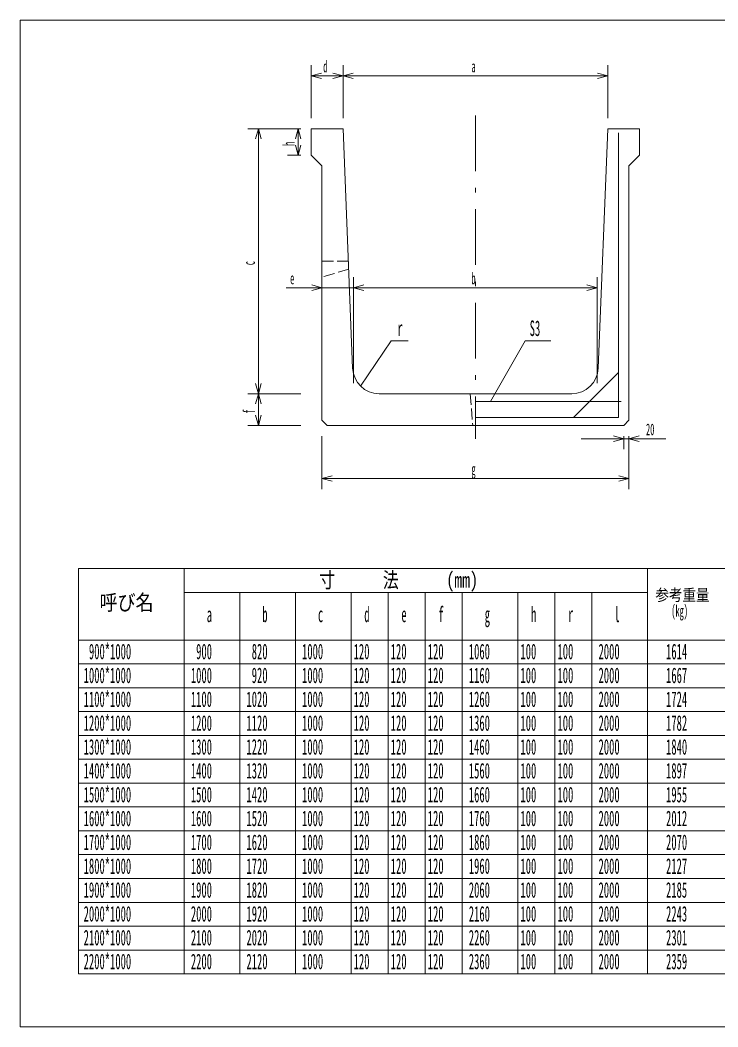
# Model space of a CAD drawing. Units: millimetres, scale not verified. Extents: x 74 to 5614, y 79 to 3879.
# Drawn here: x 74 to 2709, y 79 to 3879 of the extents above; entities that cross this region are included whole.
import ezdxf
from ezdxf.enums import TextEntityAlignment as Align

# ---------------------------------------------------------------- set-up
doc = ezdxf.new("R2010")
doc.units = ezdxf.units.MM
doc.header["$LTSCALE"] = 7
doc.linetypes.add('USER1', pattern=[8, 6, -2])
doc.linetypes.add('USER2', pattern=[50.5, 30, -9, 2.5, -9])
doc.layers.add('1', color=7, linetype='Continuous', lineweight=18)
doc.styles.add('ＭＳ ゴシック', font='')
doc.styles.get('ＭＳ ゴシック').set_extended_font_data('MS Gothic')

msp = doc.modelspace()

# ---------------------------------------------------------------- linework, layer by layer
at = {"layer": '1'}
for p, q in [((73.5, 3879), (5613.5, 3879)), ((73.5, 79), (73.5, 3879)), ((1173.5, 3709), (1173.5, 3509)), ((1293.5, 3709), (1293.5, 3509)), ((1293.5, 3709), (1293.5, 3509)), ((2293.5, 3709), (2293.5, 3509)), ((1173.5, 3669), (1212.137, 3679.353)), ((1293.5, 3669), (1173.5, 3669)), ((1173.5, 3669), (1212.137, 3658.647)), ((1293.5, 3669), (1254.863, 3679.353)), ((1293.5, 3669), (1254.863, 3658.647)), ((1293.5, 3669), (1332.137, 3679.353)), ((1293.5, 3669), (2293.5, 3669)), ((1293.5, 3669), (1332.137, 3658.647)), ((2293.5, 3669), (2254.863, 3679.353)), ((2293.5, 3669), (2254.863, 3658.647)), ((933.5, 3469), (1133.5, 3469)), ((973.5, 3469), (963.147, 3430.363)), ((973.5, 3469), (973.5, 2469)), ((973.5, 3469), (983.853, 3430.363)), ((1083.5, 3469), (1133.5, 3469)), ((1123.5, 3469), (1113.147, 3430.363)), ((1123.5, 3469), (1123.5, 3369)), ((1123.5, 3469), (1133.853, 3430.363)), ((1173.5, 3469), (1293.5, 3469)), ((1173.5, 3469), (1173.5, 3369)), ((1293.5, 3469), (1329.66, 2565.003)), ((2257.34, 2565.003), (2293.5, 3469)), ((2293.5, 3469), (2413.5, 3469)), ((2413.5, 3469), (2413.5, 3369)), ((2333.5, 2379), (2333.5, 3454)), ((1123.5, 3369), (1113.147, 3407.637)), ((1123.5, 3369), (1133.853, 3407.637)), ((1083.5, 3369), (1133.5, 3369)), ((1173.5, 3369), (1213.5, 3329)), ((2413.5, 3369), (2373.5, 3329)), ((1213.5, 3329), (1213.5, 2369)), ((2373.5, 3329), (2373.5, 2369)), ((1213.5, 2909), (1213.5, 2509)), ((1333.5, 2909), (1333.5, 2509)), ((1333.5, 2909), (1333.5, 2509)), ((2253.5, 2909), (2253.5, 2509)), ((1493.5, 2869), (1078.458, 2869)), ((1213.5, 2869), (1174.863, 2879.353)), ((1213.5, 2869), (1174.863, 2858.647)), ((1333.5, 2869), (1372.137, 2879.353)), ((1333.5, 2869), (1372.137, 2879.353)), ((1333.5, 2869), (2253.5, 2869)), ((1333.5, 2869), (1372.137, 2858.647)), ((1333.5, 2869), (1372.137, 2858.647)), ((2253.5, 2869), (2214.863, 2879.353)), ((2253.5, 2869), (2214.863, 2858.647)), ((1359.328, 2497.834), (1475.457, 2669)), ((1475.457, 2669), (1539.181, 2669)), ((1850.553, 2439), (1981.725, 2669)), ((1981.725, 2669), (2078.405, 2669)), ((2163.5, 2379), (2333.5, 2549)), ((973.5, 2469), (963.147, 2507.637)), ((973.5, 2469), (983.853, 2507.637)), ((933.5, 2469), (1133.5, 2469)), ((933.5, 2469), (1133.5, 2469)), ((973.5, 2469), (963.147, 2430.363)), ((973.5, 2469), (973.5, 2349)), ((973.5, 2469), (983.853, 2430.363)), ((1429.58, 2469), (1743.5, 2469)), ((1743.5, 2469), (1843.5, 2469)), ((1793.5, 2439), (2343.5, 2439)), ((1843.5, 2469), (2157.42, 2469)), ((973.5, 2349), (963.147, 2387.637)), ((973.5, 2349), (983.853, 2387.637)), ((1213.5, 2369), (1233.5, 2349)), ((1793.5, 2379), (2333.5, 2379)), ((2373.5, 2369), (2353.5, 2349)), ((933.5, 2349), (1133.5, 2349)), ((1743.5, 2349), (1233.5, 2349)), ((1843.5, 2349), (1743.5, 2349)), ((2353.5, 2349), (1843.5, 2349)), ((1213.5, 2109), (1213.5, 2309)), ((2193.5, 2299), (2512.954, 2299)), ((2353.5, 2299), (2314.863, 2309.353)), ((2353.5, 2299), (2314.863, 2288.647)), ((2353.5, 2259), (2353.5, 2309)), ((2373.5, 2299), (2412.137, 2309.353)), ((2373.5, 2109), (2373.5, 2309)), ((2373.5, 2259), (2373.5, 2309)), ((2373.5, 2299), (2412.137, 2288.647)), ((1213.5, 2149), (1252.137, 2159.353)), ((1213.5, 2149), (2373.5, 2149)), ((1213.5, 2149), (1252.137, 2138.647)), ((2373.5, 2149), (2334.863, 2159.353)), ((2373.5, 2149), (2334.863, 2138.647)), ((343.5, 1809), (293.5, 1809)), ((293.5, 1809), (293.5, 999)), ((343.5, 1809), (1113.5, 1809)), ((693.5, 1809), (693.5, 999)), ((1183.5, 1809), (1113.5, 1809)), ((1183.5, 1809), (3583.5, 1809)), ((2443.5, 1809), (2443.5, 1449)), ((693.5, 1719), (833.5, 1719)), ((903.5, 1719), (693.5, 1719)), ((903.5, 1719), (1008.5, 1719)), ((903.5, 1719), (903.5, 999)), ((973.5, 1719), (1113.5, 1719)), ((1183.5, 1719), (1113.5, 1719)), ((1113.5, 1719), (1113.5, 999)), ((1183.5, 1719), (1743.5, 1719)), ((1323.5, 1719), (1323.5, 999)), ((1463.5, 1719), (1463.5, 999)), ((1603.5, 1719), (1603.5, 999)), ((1953.5, 1719), (1743.5, 1719)), ((1743.5, 1719), (1743.5, 999)), ((1813.5, 1719), (2093.5, 1719)), ((1953.5, 1719), (1953.5, 999)), ((2093.5, 1719), (2233.5, 1719)), ((2093.5, 1719), (2093.5, 999)), ((2233.5, 1719), (2443.5, 1719)), ((2233.5, 1719), (2233.5, 999)), ((343.5, 1539), (293.5, 1539)), ((343.5, 1539), (833.5, 1539)), ((693.5, 1539), (903.5, 1539)), ((903.5, 1539), (1008.5, 1539)), ((973.5, 1539), (1113.5, 1539)), ((1183.5, 1539), (1113.5, 1539)), ((1183.5, 1539), (1743.5, 1539)), ((1953.5, 1539), (1743.5, 1539)), ((1813.5, 1539), (2093.5, 1539)), ((2093.5, 1539), (2233.5, 1539)), ((2233.5, 1539), (2443.5, 1539)), ((2443.5, 1539), (2743.5, 1539)), ((343.5, 1449), (293.5, 1449)), ((343.5, 1449), (1113.5, 1449)), ((1183.5, 1449), (1113.5, 1449)), ((1183.5, 1449), (3863.5, 1449)), ((2443.5, 1449), (2443.5, 999)), ((343.5, 1359), (293.5, 1359)), ((1113.5, 1359), (343.5, 1359)), ((1183.5, 1359), (1113.5, 1359)), ((3863.5, 1359), (1183.5, 1359)), ((343.5, 1269), (293.5, 1269)), ((343.5, 1269), (1113.5, 1269)), ((1183.5, 1269), (1113.5, 1269)), ((1183.5, 1269), (3863.5, 1269)), ((343.5, 1179), (293.5, 1179)), ((1113.5, 1179), (343.5, 1179)), ((1183.5, 1179), (1113.5, 1179)), ((3863.5, 1179), (1183.5, 1179)), ((343.5, 1089), (293.5, 1089)), ((343.5, 1089), (1113.5, 1089)), ((1183.5, 1089), (1113.5, 1089)), ((1183.5, 1089), (3863.5, 1089)), ((293.5, 999), (343.5, 999)), ((293.5, 999), (293.5, 819)), ((1113.5, 999), (343.5, 999)), ((693.5, 999), (693.5, 819)), ((903.5, 999), (903.5, 819)), ((1183.5, 999), (1113.5, 999)), ((1113.5, 819), (1113.5, 999)), ((3863.5, 999), (1183.5, 999)), ((1323.5, 999), (1323.5, 819)), ((1463.5, 819), (1463.5, 999)), ((1603.5, 999), (1603.5, 819)), ((1743.5, 999), (1743.5, 819)), ((1953.5, 999), (1953.5, 819)), ((2093.5, 819), (2093.5, 999)), ((2233.5, 999), (2233.5, 819)), ((2443.5, 999), (2443.5, 819)), ((3863.5, 909), (293.5, 909)), ((293.5, 819), (3863.5, 819)), ((293.5, 819), (293.5, 639)), ((693.5, 819), (693.5, 639)), ((903.5, 819), (903.5, 639)), ((1113.5, 819), (1113.5, 639)), ((1323.5, 819), (1323.5, 639)), ((1463.5, 819), (1463.5, 639)), ((1603.5, 819), (1603.5, 639)), ((1743.5, 819), (1743.5, 639)), ((1953.5, 819), (1953.5, 639)), ((2093.5, 819), (2093.5, 639)), ((2233.5, 819), (2233.5, 639)), ((2443.5, 819), (2443.5, 639)), ((293.5, 729), (3863.5, 729)), ((293.5, 639), (3863.5, 639)), ((293.5, 639), (293.5, 279)), ((693.5, 639), (693.5, 279)), ((903.5, 639), (903.5, 279)), ((1113.5, 639), (1113.5, 279)), ((1323.5, 639), (1323.5, 279)), ((1463.5, 639), (1463.5, 279)), ((1603.5, 639), (1603.5, 279)), ((1743.5, 639), (1743.5, 279)), ((1953.5, 639), (1953.5, 279)), ((2093.5, 639), (2093.5, 279)), ((2233.5, 639), (2233.5, 279)), ((2443.5, 639), (2443.5, 279)), ((293.5, 549), (3863.5, 549)), ((293.5, 459), (3863.5, 459)), ((293.5, 369), (3863.5, 369)), ((293.5, 279), (3863.5, 279)), ((5613.5, 79), (73.5, 79))]:
    msp.add_line(p, q, dxfattribs=at)
at = {"layer": '1', "linetype": 'USER2'}
msp.add_line((1793.5, 3519), (1793.5, 2299), dxfattribs=at)
at = {"layer": '1', "linetype": 'USER1'}
for p, q in [((1313.5, 2969), (1213.5, 2969)), ((1314.7, 2939), (1213.5, 2909)), ((1773.5, 2469), (1783.5, 2349))]:
    msp.add_line(p, q, dxfattribs=at)
at = {"layer": '1'}
for centre, start, end in [((1429.58, 2569), 182.29061, 270), ((2157.42, 2569), 270, 357.70939)]:
    msp.add_arc(centre, 100, start, end, dxfattribs=at)

# ---------------------------------------------------------------- texts
at = {"layer": '1', "style": 'ＭＳ ゴシック'}
for s, height, width, p in [('d', 43.99, 0.5, (1218.5, 3669)), ('a', 43.99, 0.5, (1778.5, 3669)), ('b', 43.99, 0.5, (1778.5, 2869)), ('e', 43.99, 0.5, (1093.458, 2869)), ('S3', 58.65, 0.5, (1998.405, 2669)), ('r', 58.65, 0.5, (1499.181, 2669)), ('20', 43.99, 0.5, (2437.954, 2299)), ('g', 43.99, 0.5, (1778.5, 2149)), ('寸\u3000\u3000\u3000法\u3000\u3000\u3000(mm)', 58.65, 0.75, (1203.5, 1719)), ('呼び名', 58.65, 0.85, (373.5, 1634)), ('参考重量', 43.99, 0.85, (2473.5, 1674)), ('(kg)', 43.99, 0.5, (2533.5, 1614)), ('a', 58.65, 0.5, (778.5, 1589)), ('b', 58.65, 0.5, (988.5, 1589)), ('c', 58.65, 0.5, (1198.5, 1589)), ('d', 58.65, 0.5, (1373.5, 1589)), ('e', 58.65, 0.5, (1513.5, 1589)), ('f', 58.65, 0.5, (1653.5, 1589)), ('g', 58.65, 0.5, (1828.5, 1589)), ('h', 58.65, 0.5, (2003.5, 1589)), ('r', 58.65, 0.5, (2143.5, 1589)), ('l', 58.65, 0.5, (2318.5, 1589)), ('900*1000', 58.65, 0.5, (333.5, 1449)), ('900', 58.65, 0.5, (738.5, 1449)), ('820', 58.65, 0.5, (948.5, 1449)), ('1000', 58.65, 0.5, (1138.5, 1449)), ('120', 58.65, 0.5, (1333.5, 1449)), ('120', 58.65, 0.5, (1473.5, 1449)), ('120', 58.65, 0.5, (1613.5, 1449)), ('1060', 58.65, 0.5, (1768.5, 1449)), ('100', 58.65, 0.5, (1963.5, 1449)), ('100', 58.65, 0.5, (2103.5, 1449)), ('2000', 58.65, 0.5, (2258.5, 1449)), ('1614', 58.65, 0.5, (2513.5, 1449)), ('1000*1000', 58.65, 0.5, (313.5, 1359)), ('1000', 58.65, 0.5, (718.5, 1359)), ('920', 58.65, 0.5, (948.5, 1359)), ('1000', 58.65, 0.5, (1138.5, 1359)), ('120', 58.65, 0.5, (1333.5, 1359)), ('120', 58.65, 0.5, (1473.5, 1359)), ('120', 58.65, 0.5, (1613.5, 1359)), ('1160', 58.65, 0.5, (1768.5, 1359)), ('100', 58.65, 0.5, (1963.5, 1359)), ('100', 58.65, 0.5, (2103.5, 1359)), ('2000', 58.65, 0.5, (2258.5, 1359)), ('1667', 58.65, 0.5, (2513.5, 1359)), ('1100*1000', 58.65, 0.5, (313.5, 1269)), ('1100', 58.65, 0.5, (718.5, 1269)), ('1020', 58.65, 0.5, (928.5, 1269)), ('1000', 58.65, 0.5, (1138.5, 1269)), ('120', 58.65, 0.5, (1333.5, 1269)), ('120', 58.65, 0.5, (1473.5, 1269)), ('120', 58.65, 0.5, (1613.5, 1269)), ('1260', 58.65, 0.5, (1768.5, 1269)), ('100', 58.65, 0.5, (1963.5, 1269)), ('100', 58.65, 0.5, (2103.5, 1269)), ('2000', 58.65, 0.5, (2258.5, 1269)), ('1724', 58.65, 0.5, (2513.5, 1269)), ('1200*1000', 58.65, 0.5, (313.5, 1179)), ('1200', 58.65, 0.5, (718.5, 1179)), ('1120', 58.65, 0.5, (928.5, 1179)), ('1000', 58.65, 0.5, (1138.5, 1179)), ('120', 58.65, 0.5, (1333.5, 1179)), ('120', 58.65, 0.5, (1473.5, 1179)), ('120', 58.65, 0.5, (1613.5, 1179)), ('1360', 58.65, 0.5, (1768.5, 1179)), ('100', 58.65, 0.5, (1963.5, 1179)), ('100', 58.65, 0.5, (2103.5, 1179)), ('2000', 58.65, 0.5, (2258.5, 1179)), ('1782', 58.65, 0.5, (2513.5, 1179)), ('1300*1000', 58.65, 0.5, (313.5, 1089)), ('1300', 58.65, 0.5, (718.5, 1089)), ('1220', 58.65, 0.5, (928.5, 1089)), ('1000', 58.65, 0.5, (1138.5, 1089)), ('120', 58.65, 0.5, (1333.5, 1089)), ('120', 58.65, 0.5, (1473.5, 1089)), ('120', 58.65, 0.5, (1613.5, 1089)), ('1460', 58.65, 0.5, (1768.5, 1089)), ('100', 58.65, 0.5, (1963.5, 1089)), ('100', 58.65, 0.5, (2103.5, 1089)), ('2000', 58.65, 0.5, (2258.5, 1089)), ('1840', 58.65, 0.5, (2513.5, 1089)), ('1400*1000', 58.65, 0.5, (313.5, 999)), ('1400', 58.65, 0.5, (718.5, 999)), ('1320', 58.65, 0.5, (928.5, 999)), ('1000', 58.65, 0.5, (1138.5, 999)), ('120', 58.65, 0.5, (1333.5, 999)), ('120', 58.65, 0.5, (1473.5, 999)), ('120', 58.65, 0.5, (1613.5, 999)), ('1560', 58.65, 0.5, (1768.5, 999)), ('100', 58.65, 0.5, (1963.5, 999)), ('100', 58.65, 0.5, (2103.5, 999)), ('2000', 58.65, 0.5, (2258.5, 999)), ('1897', 58.65, 0.5, (2513.5, 999)), ('1500*1000', 58.65, 0.5, (313.5, 909)), ('1500', 58.65, 0.5, (718.5, 909)), ('1420', 58.65, 0.5, (928.5, 909)), ('1000', 58.65, 0.5, (1138.5, 909)), ('120', 58.65, 0.5, (1333.5, 909)), ('120', 58.65, 0.5, (1473.5, 909)), ('120', 58.65, 0.5, (1613.5, 909)), ('1660', 58.65, 0.5, (1768.5, 909)), ('100', 58.65, 0.5, (1963.5, 909)), ('100', 58.65, 0.5, (2103.5, 909)), ('2000', 58.65, 0.5, (2258.5, 909)), ('1955', 58.65, 0.5, (2513.5, 909)), ('1600*1000', 58.65, 0.5, (313.5, 819)), ('1600', 58.65, 0.5, (718.5, 819)), ('1520', 58.65, 0.5, (928.5, 819)), ('1000', 58.65, 0.5, (1138.5, 819)), ('120', 58.65, 0.5, (1333.5, 819)), ('120', 58.65, 0.5, (1473.5, 819)), ('120', 58.65, 0.5, (1613.5, 819)), ('1760', 58.65, 0.5, (1768.5, 819)), ('100', 58.65, 0.5, (1963.5, 819)), ('100', 58.65, 0.5, (2103.5, 819)), ('2000', 58.65, 0.5, (2258.5, 819)), ('2012', 58.65, 0.5, (2513.5, 819)), ('1700*1000', 58.65, 0.5, (313.5, 729)), ('1700', 58.65, 0.5, (718.5, 729)), ('1620', 58.65, 0.5, (928.5, 729)), ('1000', 58.65, 0.5, (1138.5, 729)), ('120', 58.65, 0.5, (1333.5, 729)), ('120', 58.65, 0.5, (1473.5, 729)), ('120', 58.65, 0.5, (1613.5, 729)), ('1860', 58.65, 0.5, (1768.5, 729)), ('100', 58.65, 0.5, (1963.5, 729)), ('100', 58.65, 0.5, (2103.5, 729)), ('2000', 58.65, 0.5, (2258.5, 729)), ('2070', 58.65, 0.5, (2513.5, 729)), ('1800*1000', 58.65, 0.5, (313.5, 639)), ('1800', 58.65, 0.5, (718.5, 639)), ('1720', 58.65, 0.5, (928.5, 639)), ('1000', 58.65, 0.5, (1138.5, 639)), ('120', 58.65, 0.5, (1333.5, 639)), ('120', 58.65, 0.5, (1473.5, 639)), ('120', 58.65, 0.5, (1613.5, 639)), ('1960', 58.65, 0.5, (1768.5, 639)), ('100', 58.65, 0.5, (1963.5, 639)), ('100', 58.65, 0.5, (2103.5, 639)), ('2000', 58.65, 0.5, (2258.5, 639)), ('2127', 58.65, 0.5, (2513.5, 639)), ('1900*1000', 58.65, 0.5, (313.5, 549)), ('1900', 58.65, 0.5, (718.5, 549)), ('1820', 58.65, 0.5, (928.5, 549)), ('1000', 58.65, 0.5, (1138.5, 549)), ('120', 58.65, 0.5, (1333.5, 549)), ('120', 58.65, 0.5, (1473.5, 549)), ('120', 58.65, 0.5, (1613.5, 549)), ('2060', 58.65, 0.5, (1768.5, 549)), ('100', 58.65, 0.5, (1963.5, 549)), ('100', 58.65, 0.5, (2103.5, 549)), ('2000', 58.65, 0.5, (2258.5, 549)), ('2185', 58.65, 0.5, (2513.5, 549)), ('2000*1000', 58.65, 0.5, (313.5, 459)), ('2000', 58.65, 0.5, (718.5, 459)), ('1920', 58.65, 0.5, (928.5, 459)), ('1000', 58.65, 0.5, (1138.5, 459)), ('120', 58.65, 0.5, (1333.5, 459)), ('120', 58.65, 0.5, (1473.5, 459)), ('120', 58.65, 0.5, (1613.5, 459)), ('2160', 58.65, 0.5, (1768.5, 459)), ('100', 58.65, 0.5, (1963.5, 459)), ('100', 58.65, 0.5, (2103.5, 459)), ('2000', 58.65, 0.5, (2258.5, 459)), ('2243', 58.65, 0.5, (2513.5, 459)), ('2100*1000', 58.65, 0.5, (313.5, 369)), ('2100', 58.65, 0.5, (718.5, 369)), ('2020', 58.65, 0.5, (928.5, 369)), ('1000', 58.65, 0.5, (1138.5, 369)), ('120', 58.65, 0.5, (1333.5, 369)), ('120', 58.65, 0.5, (1473.5, 369)), ('120', 58.65, 0.5, (1613.5, 369)), ('2260', 58.65, 0.5, (1768.5, 369)), ('100', 58.65, 0.5, (1963.5, 369)), ('100', 58.65, 0.5, (2103.5, 369)), ('2000', 58.65, 0.5, (2258.5, 369)), ('2301', 58.65, 0.5, (2513.5, 369)), ('2200*1000', 58.65, 0.5, (313.5, 279)), ('2200', 58.65, 0.5, (718.5, 279)), ('2120', 58.65, 0.5, (928.5, 279)), ('1000', 58.65, 0.5, (1138.5, 279)), ('120', 58.65, 0.5, (1333.5, 279)), ('120', 58.65, 0.5, (1473.5, 279)), ('120', 58.65, 0.5, (1613.5, 279)), ('2360', 58.65, 0.5, (1768.5, 279)), ('100', 58.65, 0.5, (1963.5, 279)), ('100', 58.65, 0.5, (2103.5, 279)), ('2000', 58.65, 0.5, (2258.5, 279)), ('2359', 58.65, 0.5, (2513.5, 279))]:
    msp.add_text(s, height=height, dxfattribs=dict(at, width=width)).set_placement(p, align=Align.BOTTOM_LEFT)
at = {"layer": '1', "style": 'ＭＳ ゴシック', "width": 0.5}
for s, p in [('h', (1123.5, 3404)), ('c', (973.5, 2954)), ('f', (973.5, 2394))]:
    msp.add_text(s, height=43.99, rotation=90, dxfattribs=at).set_placement(p, align=Align.BOTTOM_LEFT)

doc.saveas('drawing.dxf')
